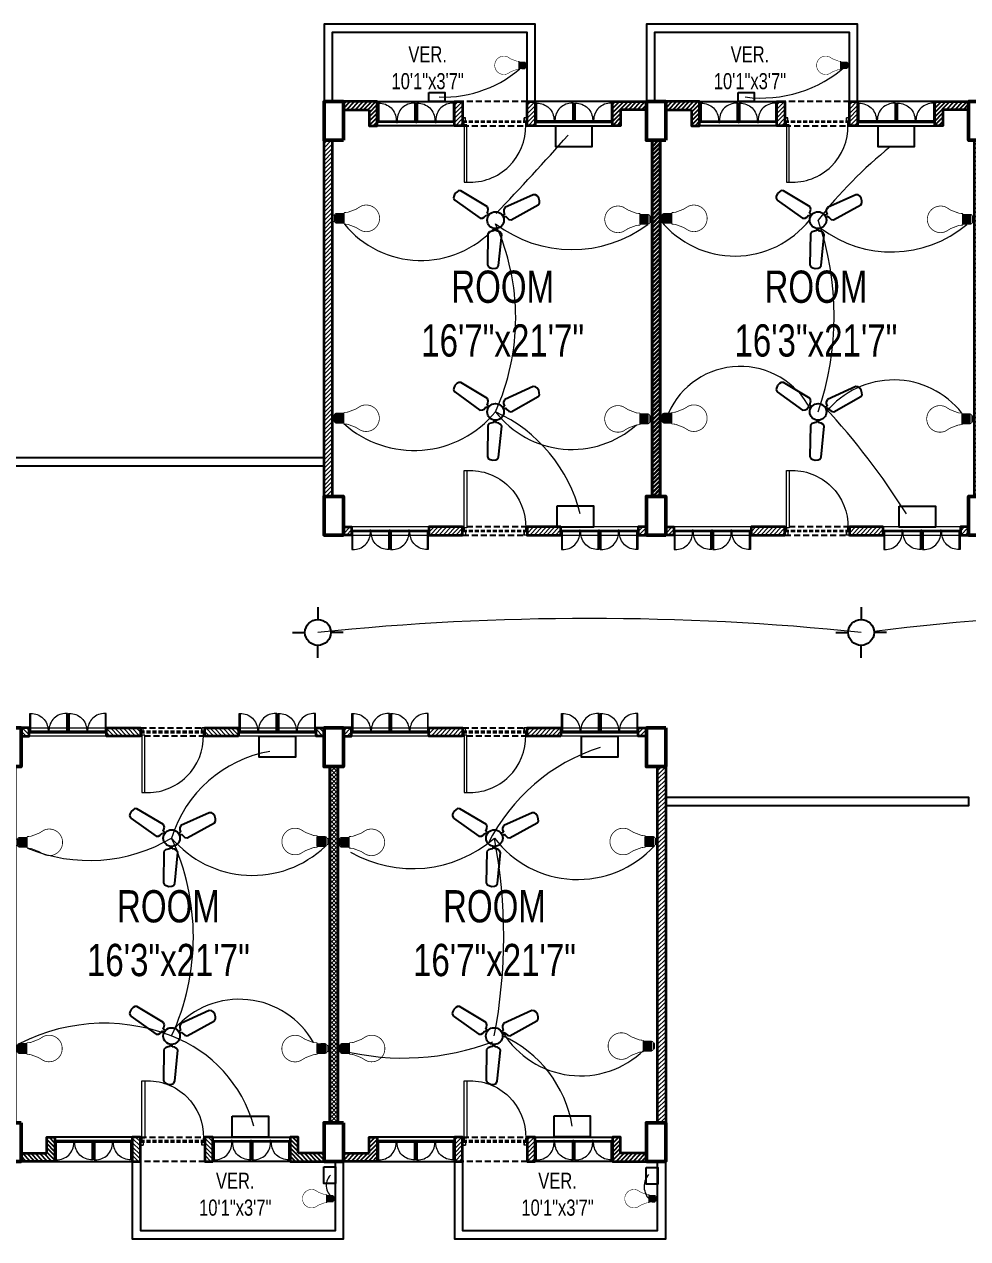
# Model space of a CAD drawing. Header units: inches. Extents: x -20263 to 10253, y -4567 to 3195.
# Drawn here: x -2038 to -1452, y -1565 to -811 of the extents above; entities that cross this region are included whole.
import ezdxf

# ---------------------------------------------------------------- set-up
doc = ezdxf.new("R2010")
doc.units = ezdxf.units.IN
doc.header["$MEASUREMENT"] = 0
doc.linetypes.add('DASHED2', pattern=[0.375, 0.25, -0.125])
for name, color, linetype, lineweight in [('A-TEXT', 7, 'Continuous', 5), ('ar-DOOR-WOOD', 44, 'Continuous', 0), ('e conduit 1', 90, 'Continuous', 5), ('e conduit 2', 210, 'Continuous', 5), ('Main Wall', 250, 'Continuous', 13)]:
    doc.layers.add(name, color=color, linetype=linetype, lineweight=lineweight)
doc.layers.add('hatch brick', color=32, linetype='Continuous', lineweight=0, transparency=0.4)
doc.styles.add('SIMPLE', font='romantic.ttf')
pattern_1 = [(45, (-57443.9361, -20206.5509), (-1.325825215, 1.325825215), [])]
pattern_2 = [(45, (-1500141.7975, -134092.8328), (-1.3258252147, 1.3258252147), [])]

# ---------------------------------------------------------------- blocks, each defined once
blk = doc.blocks.new('DOOR_45')
at = {"layer": 'ar-DOOR-WOOD'}
for p, q in [((-11008.75, 15426.44), (-11008.75, 15424.44)), ((-10968.75, 15426.44), (-11008.75, 15426.44)), ((-10968.75, 15427.44), (-10963.75, 15427.44)), ((-10968.75, 15427.44), (-10968.75, 15426.44)), ((-10968.75, 15424.44), (-10968.75, 15426.44)), ((-10968.75, 15426.44), (-10966.75, 15426.44)), ((-10966.75, 15426.44), (-10966.75, 15425.44)), ((-10966.75, 15425.44), (-10963.75, 15425.44)), ((-10963.75, 15427.44), (-10963.75, 15425.44)), ((-11008.75, 15424.44), (-10968.75, 15424.44)), ((-10968.75, 15382.44), (-10968.75, 15383.44)), ((-10968.75, 15383.44), (-10966.75, 15383.44)), ((-10968.75, 15382.44), (-10963.75, 15382.44)), ((-10966.75, 15384.44), (-10963.75, 15384.44)), ((-10966.75, 15383.44), (-10966.75, 15384.44)), ((-10963.75, 15382.44), (-10963.75, 15384.44))]:
    blk.add_line(p, q, dxfattribs=at)
for points in [[(-10968.75, 15426.44), (-11008.75, 15426.44), (-11008.75, 15424.44), (-10968.75, 15424.44)], [(-10963.75, 15427.44), (-10968.75, 15427.44), (-10968.75, 15426.44), (-10966.75, 15426.44), (-10966.75, 15425.44), (-10963.75, 15425.44)], [(-10968.75, 15383.44), (-10968.75, 15382.44), (-10963.75, 15382.44), (-10963.75, 15384.44), (-10966.75, 15384.44), (-10966.75, 15383.44)]]:
    blk.add_lwpolyline(points, close=True, dxfattribs=at)
blk.add_arc((-10969.89, 15422.35), 38.92, 176.90834, 271.67702, dxfattribs=at)
blk = doc.blocks.new('DOOR_40')
at = {"layer": 'ar-DOOR-WOOD'}
for p, q in [((-11029.1, 15421.4), (-11064.1, 15421.4)), ((-11064.1, 15421.4), (-11064.1, 15419.4)), ((-11064.1, 15419.4), (-11029.1, 15419.4)), ((-11029.1, 15422.4), (-11024.1, 15422.4)), ((-11029.1, 15422.4), (-11029.1, 15421.4)), ((-11029.1, 15419.4), (-11029.1, 15421.4)), ((-11029.1, 15421.4), (-11027.1, 15421.4)), ((-11027.1, 15421.4), (-11027.1, 15420.4)), ((-11027.1, 15420.4), (-11024.1, 15420.4)), ((-11024.1, 15422.4), (-11024.1, 15420.4)), ((-11029.1, 15383.4), (-11027.1, 15383.4)), ((-11029.1, 15382.4), (-11029.1, 15383.4)), ((-11029.1, 15382.4), (-11024.1, 15382.4)), ((-11027.1, 15383.4), (-11027.1, 15384.4)), ((-11027.1, 15384.4), (-11024.1, 15384.4)), ((-11024.1, 15382.4), (-11024.1, 15384.4))]:
    blk.add_line(p, q, dxfattribs=at)
blk.add_arc((-11029.4, 15418.2), 34.8, 178.03, 270.3561, dxfattribs=at)
blk = doc.blocks.new('room 1')
h = blk.add_hatch()
h.set_pattern_fill('ANSI31', color=256, scale=15)
h.paths.add_polyline_path([(1498318.01, 133229.01), (1498318.01, 133219.01), (1498323.01, 133219.01), (1498323.01, 133234.01), (1498302.01, 133234.01), (1498302.01, 133229.01), (1498302.01, 133229.01)])
h = blk.add_hatch()
h.set_pattern_fill('ANSI31', color=256, scale=15)
h.paths.add_polyline_path([(1498474.01, 133229.01), (1498474.01, 133219.01), (1498469.01, 133219.01), (1498469.01, 133234.01), (1498490.01, 133234.01), (1498490.01, 133229.01), (1498490.01, 133229.01)])
at = {"layer": 'hatch brick'}
h = blk.add_hatch(dxfattribs=at)
h.set_pattern_fill('ANSI31', color=256, scale=15)
h.set_pattern_definition([(45, (69, 2), (-1.3258252147, 1.3258252147), [])])
h.paths.add_polyline_path([(1498376.01, 133234.01), (1498376.01, 133219.01), (1498376.01, 133219.01), (1498371.01, 133219.01), (1498371.01, 133234.01)])
h = blk.add_hatch(dxfattribs=at)
h.set_pattern_fill('ANSI31', color=256, scale=15)
h.set_pattern_definition([(45, (114, 2), (-1.3258252147, 1.3258252147), [])])
h.paths.add_polyline_path([(1498421.01, 133234.01), (1498421.01, 133219.01), (1498421.01, 133219.01), (1498416.01, 133219.01), (1498416.01, 133234.01)])
h = blk.add_hatch(dxfattribs=at)
h.set_pattern_fill('ANSI31', color=256, scale=15)
h.paths.add_polyline_path([(1498298.51, 132989.01), (1498293.51, 132989.01), (1498293.51, 133210.01), (1498298.51, 133210.01)])
h = blk.add_hatch(dxfattribs=at)
h.set_pattern_fill('ANSI31', color=256, scale=15)
h.paths.add_polyline_path([(1498493.51, 132989.01), (1498498.51, 132989.01), (1498498.51, 133210.01), (1498493.51, 133210.01)])
h = blk.add_hatch(dxfattribs=at)
h.set_pattern_fill('ANSI31', color=256, scale=15)
h.set_pattern_definition([(45, (-14.5, 0), (-1.3258252147, 1.3258252147), [])])
h.paths.add_polyline_path([(1498302.01, 132970.01), (1498307.01, 132970.01), (1498307.01, 132965.01), (1498302.01, 132965.01)])
h = blk.add_hatch(dxfattribs=at)
h.set_pattern_fill('ANSI31', color=256, scale=15)
h.set_pattern_definition([(45, (-5, -252), (-1.3258252147, 1.3258252147), [])])
h.paths.add_polyline_path([(1498376.01, 132970.01), (1498355.01, 132970.01), (1498355.01, 132965.01), (1498376.01, 132965.01)])
h = blk.add_hatch(dxfattribs=at)
h.set_pattern_fill('ANSI31', color=256, scale=15)
h.set_pattern_definition([(45, (1.2113, 4e-09), (-1.3258252147, 1.3258252147), [])])
h.paths.add_polyline_path([(1498437.01, 132970.01), (1498416.01, 132970.01), (1498416.01, 132965.01), (1498437.01, 132965.01)])
h = blk.add_hatch(dxfattribs=at)
h.set_pattern_fill('ANSI31', color=256, scale=15)
h.paths.add_polyline_path([(1498490.01, 132970.01), (1498485.01, 132970.01), (1498485.01, 132965.01), (1498490.01, 132965.01)])
for points in [[(1498323.01, 133234.01), (1498371.01, 133234.01), (1498371.01, 133219.01), (1498323.01, 133219.01)], [(1498469.01, 133234.01), (1498421.01, 133234.01), (1498421.01, 133219.01), (1498469.01, 133219.01)]]:
    blk.add_lwpolyline(points, close=True)
at = {"linetype": 'DASHED2', "ltscale": 15}
for points in [[(1498376.01, 133219.01), (1498416.01, 133219.01), (1498416.01, 133234.01), (1498376.01, 133234.01)], [(1498376.01, 132965.01), (1498416.01, 132965.01), (1498416.01, 132970.01), (1498376.01, 132970.01)]]:
    blk.add_lwpolyline(points, close=True, dxfattribs=at)
at = {"layer": 'Main Wall', "color": 1, "lineweight": 50}
for points in [[(1498302.01, 133210.01), (1498290.01, 133210.01), (1498290.01, 133234.01), (1498302.01, 133234.01), (1498302.01, 133210.01)], [(1498502.01, 133210.01), (1498490.01, 133210.01), (1498490.01, 133234.01), (1498502.01, 133234.01), (1498502.01, 133210.01)], [(1498302.01, 132965.01), (1498290.01, 132965.01), (1498290.01, 132989.01), (1498302.01, 132989.01), (1498302.01, 132965.01)], [(1498502.01, 132965.01), (1498490.01, 132965.01), (1498490.01, 132989.01), (1498502.01, 132989.01), (1498502.01, 132965.01)]]:
    blk.add_lwpolyline(points, dxfattribs=at)
at = {"layer": 'Main Wall', "lineweight": 35}
for points in [[(1498318.01, 133229.01), (1498318.01, 133219.01), (1498323.01, 133219.01), (1498323.01, 133234.01), (1498302.01, 133234.01), (1498302.01, 133229.01), (1498302.01, 133229.01), (1498302.01, 133229.01), (1498318.01, 133229.01)], [(1498474.01, 133229.01), (1498474.01, 133219.01), (1498469.01, 133219.01), (1498469.01, 133234.01), (1498490.01, 133234.01), (1498490.01, 133229.01), (1498490.01, 133229.01), (1498490.01, 133229.01), (1498474.01, 133229.01)], [(1498376.01, 132970.01), (1498376.01, 132970.01), (1498355.01, 132970.01), (1498355.01, 132965.01), (1498376.01, 132965.01), (1498376.01, 132970.01)]]:
    blk.add_lwpolyline(points, dxfattribs=at)
for points in [[(1498376.01, 133234.01), (1498376.01, 133219.01), (1498376.01, 133219.01), (1498376.01, 133219.01), (1498371.01, 133219.01), (1498371.01, 133234.01)], [(1498421.01, 133234.01), (1498421.01, 133219.01), (1498421.01, 133219.01), (1498421.01, 133219.01), (1498416.01, 133219.01), (1498416.01, 133234.01)], [(1498298.51, 132989.01), (1498293.51, 132989.01), (1498293.51, 133210.01), (1498298.51, 133210.01)], [(1498493.51, 132989.01), (1498498.51, 132989.01), (1498498.51, 133210.01), (1498493.51, 133210.01)], [(1498302.01, 132970.01), (1498307.01, 132970.01), (1498307.01, 132965.01), (1498302.01, 132965.01)], [(1498437.01, 132970.01), (1498416.01, 132970.01), (1498416.01, 132965.01), (1498437.01, 132965.01)], [(1498490.01, 132970.01), (1498485.01, 132970.01), (1498485.01, 132965.01), (1498490.01, 132965.01)]]:
    blk.add_lwpolyline(points, close=True, dxfattribs=at)
at = {"layer": 'Main Wall', "color": 150}
for points in [[(1498371.01, 133221.01), (1498323.61, 133221.01), (1498323.61, 133222.01), (1498371.01, 133222.01)], [(1498371.01, 133221.01), (1498323.61, 133221.01), (1498323.61, 133221.51), (1498371.01, 133221.51)], [(1498421.01, 133221.01), (1498468.41, 133221.01), (1498468.41, 133222.01), (1498421.01, 133222.01)], [(1498421.01, 133221.01), (1498468.41, 133221.01), (1498468.41, 133221.51), (1498421.01, 133221.51)], [(1498307.01, 132968.01), (1498354.41, 132968.01), (1498354.41, 132967.01), (1498307.01, 132967.01)], [(1498307.01, 132968.01), (1498354.41, 132968.01), (1498354.41, 132967.51), (1498307.01, 132967.51)], [(1498437.61, 132968.01), (1498484.41, 132968.01), (1498484.41, 132967.01), (1498437.61, 132967.01)], [(1498437.61, 132968.01), (1498484.41, 132968.01), (1498484.41, 132967.51), (1498437.61, 132967.51)]]:
    blk.add_lwpolyline(points, close=True, dxfattribs=at)
at = {"layer": 'Main Wall', "color": 150, "linetype": 'DASHED2', "ltscale": 10}
for points in [[(1498376.01, 133222.01), (1498416.01, 133222.01), (1498416.01, 133221.01), (1498376.01, 133221.01)], [(1498376.01, 133222.01), (1498416.01, 133222.01), (1498416.01, 133221.51), (1498376.01, 133221.51)], [(1498376.01, 132968.01), (1498416.01, 132968.01), (1498416.01, 132967.01), (1498376.01, 132967.01)], [(1498376.01, 132968.01), (1498416.01, 132968.01), (1498416.01, 132967.51), (1498376.01, 132967.51)]]:
    blk.add_lwpolyline(points, close=True, dxfattribs=at)
at = {"layer": 'Main Wall'}
for points in [[(1498307.01, 132965.01), (1498355.01, 132965.01), (1498355.01, 132970.01), (1498307.01, 132970.01)], [(1498437.01, 132965.01), (1498485.01, 132965.01), (1498485.01, 132970.01), (1498437.01, 132970.01)]]:
    blk.add_lwpolyline(points, close=True, dxfattribs=at)
at = {"layer": 'Main Wall', "extrusion": (0, 0, -1)}
for name, p, xscale, yscale, zscale, rotation in [('DOOR_40', (-1502949.75, 129913.77), 0.2999999999999545, 0.2999999999999545, -0.2999999999999545, 270), ('DOOR_40', (-1502973.75, 129913.77), 0.2999999999999545, 0.2999999999999545, -0.2999999999999545, 270), ('DOOR_40', (-1493818.28, 129913.77), -0.2999999999999545, 0.2999999999999545, -0.2999999999999545, 90), ('DOOR_40', (-1493842.28, 129913.77), -0.2999999999999545, 0.2999999999999545, -0.2999999999999545, 90), ('DOOR_45', (-1512089.3, 142969.57), -0.8888888888889142, 0.8888888888889142, -0.8888888888889142, 270), ('DOOR_45', (-1512089.3, 123219.46), 0.8888888888889142, 0.8888888888889142, -0.8888888888889142, 270), ('DOOR_40', (-1493704.28, 136275.25), 0.2999999999999545, 0.2999999999999545, -0.2999999999999545, 90), ('DOOR_40', (-1493728.28, 136275.25), 0.2999999999999545, 0.2999999999999545, -0.2999999999999545, 90), ('DOOR_40', (-1493834.28, 136275.25), 0.2999999999999545, 0.2999999999999545, -0.2999999999999545, 90), ('DOOR_40', (-1493858.28, 136275.25), 0.2999999999999545, 0.2999999999999545, -0.2999999999999545, 90)]:
    blk.add_blockref(name, p, dxfattribs=dict(at, xscale=xscale, yscale=yscale, zscale=zscale, rotation=rotation))
at = {"layer": 'Main Wall'}
for p, xscale, yscale, zscale, rotation in [((1493720.28, 129913.77), 0.2999999999999545, 0.2999999999999545, 0.2999999999999545, 270), ((1493744.28, 129913.77), 0.2999999999999545, 0.2999999999999545, 0.2999999999999545, 270), ((1503047.75, 129913.77), -0.2999999999999545, 0.2999999999999545, 0.2999999999999546, 90), ((1503071.75, 129913.77), -0.2999999999999545, 0.2999999999999545, 0.2999999999999546, 90), ((1502933.75, 136275.25), 0.2999999999999546, 0.2999999999999546, 0.2999999999999546, 90), ((1502957.75, 136275.25), 0.2999999999999546, 0.2999999999999546, 0.2999999999999546, 90), ((1503063.75, 136275.25), 0.2999999999999546, 0.2999999999999546, 0.2999999999999546, 90), ((1503087.75, 136275.25), 0.2999999999999546, 0.2999999999999546, 0.2999999999999546, 90)]:
    blk.add_blockref('DOOR_40', p, dxfattribs=dict(at, xscale=xscale, yscale=yscale, zscale=zscale, rotation=rotation))
blk = doc.blocks.new('LED')
for p, q in [((-12.1, -25.6), (11.9, -25.6)), ((-11.6, -7.7), (11.7, -7.7)), ((-11.6, -11), (11.7, -9.6)), ((-11.6, -13.3), (11.7, -11.8)), ((-11.5, -15.5), (11.8, -14.1)), ((-11.3, -17.8), (11.9, -16.3)), ((-11.2, -20), (12.1, -18.6)), ((-11.2, -22.2), (12.1, -20.8)), ((-11.2, -24.5), (12.1, -23.1))]:
    blk.add_line(p, q)
at = {"lineweight": 9}
blk.add_line((7.8, -3.1), (-7.8, -3.1), dxfattribs=at)
for points, const_width in [([(5.3, 0), (5.4, 0), (5.7, 0), (6.1, -0.1), (6.6, -0.3), (7, -0.6), (7.2, -0.9), (7.4, -1.2), (7.5, -1.5), (7.7, -2), (7.7, -2.5), (7.8, -3.1), (7.7, -2.5), (7.7, -2), (7.5, -1.5), (7.4, -1.2), (7.2, -0.9), (7, -0.6), (6.6, -0.3), (6.1, -0.1), (5.7, 0), (5.4, 0), (5.3, 0), (-5.3, 0), (-5.4, 0), (-5.5, 0), (-5.8, 0), (-6.1, -0.1), (-6.4, -0.2), (-6.7, -0.5), (-7, -0.7), (-7.3, -1.1), (-7.6, -1.7), (-7.7, -2.3), (-7.8, -3.1), (-7.8, -3.1), (-7.9, -3.2), (-8.1, -3.2), (-8.3, -3.3), (-8.9, -3.6), (-9.6, -4.1), (-10.3, -4.7), (-11, -5.4), (-11.2, -5.9), (-11.4, -6.4), (-11.6, -7), (-11.6, -7.7), (-12.2, -7.7), (-12.1, -26)], 2), ([(-5.3, 0), (-5.4, 0), (-5.5, 0), (-5.8, 0), (-6.1, -0.1), (-6.4, -0.2), (-6.7, -0.5), (-7, -0.7), (-7.3, -1.1), (-7.6, -1.7), (-7.7, -2.3), (-7.8, -3.1)], 1), ([(-0.1, -111.1), (-0.2, -111.1), (-1, -111.1), (-1.8, -111.1), (-2.6, -111.1), (-3.4, -111), (-4.2, -110.9), (-5, -110.8), (-5.8, -110.6), (-6.6, -110.5), (-7.4, -110.3), (-8.1, -110.1), (-8.9, -109.9), (-9.6, -109.7), (-10.4, -109.5), (-11.1, -109.2), (-11.8, -108.9), (-12.5, -108.7), (-13.2, -108.3), (-13.9, -108), (-14.6, -107.7), (-15.3, -107.3), (-16, -106.9), (-16.6, -106.6), (-17.3, -106.2), (-17.9, -105.7), (-18.5, -105.3), (-19.2, -104.8), (-19.8, -104.4), (-20.4, -103.9), (-20.9, -103.4), (-21.5, -102.9), (-22.1, -102.4), (-22.6, -101.9), (-23.1, -101.3), (-23.7, -100.8), (-24.2, -100.2), (-24.6, -99.6), (-25.1, -99), (-25.6, -98.4), (-26, -97.8), (-26.5, -97.2), (-26.9, -96.5), (-27.3, -95.9), (-27.7, -95.2), (-28.1, -94.6), (-28.4, -93.9), (-28.8, -93.2), (-29.1, -92.5), (-29.4, -91.8), (-29.7, -91.1), (-30, -90.4), (-30.2, -89.6), (-30.5, -88.9), (-30.7, -88.1), (-30.9, -87.4), (-31.1, -86.6), (-31.2, -85.9), (-31.4, -85.1), (-31.5, -84.3), (-31.6, -83.5), (-31.7, -82.7), (-31.8, -81.9), (-31.8, -81.1), (-31.9, -80.3), (-31.9, -79.5), (-31.9, -78.2), (-31.8, -77), (-31.7, -75.8), (-31.5, -74.6), (-31.3, -73.4), (-31.1, -72.2), (-30.8, -71.1), (-30.4, -69.9), (-30, -68.8), (-29.6, -67.7), (-29.2, -66.6), (-22.1, -55), (-14.6, -35.3), (-14.1, -29.7), (-14.1, -27.1), (-12.1, -25.6)], 1.8), ([(-0.1, -111.1), (0, -111.1), (0.8, -111.1), (1.6, -111.1), (2.5, -111.1), (3.3, -111), (4, -110.9), (4.8, -110.8), (5.6, -110.6), (6.4, -110.5), (7.2, -110.3), (7.9, -110.1), (8.7, -109.9), (9.4, -109.7), (10.2, -109.5), (10.9, -109.2), (11.6, -108.9), (12.3, -108.7), (13, -108.3), (13.7, -108), (14.4, -107.7), (15.1, -107.3), (15.8, -106.9), (16.4, -106.6), (17.1, -106.2), (17.7, -105.7), (18.3, -105.3), (19, -104.8), (19.6, -104.4), (20.2, -103.9), (20.7, -103.4), (21.3, -102.9), (21.9, -102.4), (22.4, -101.9), (22.9, -101.3), (23.5, -100.8), (24, -100.2), (24.5, -99.6), (24.9, -99), (25.4, -98.4), (25.8, -97.8), (26.3, -97.2), (26.7, -96.5), (27.1, -95.9), (27.5, -95.2), (27.9, -94.6), (28.2, -93.9), (28.6, -93.2), (28.9, -92.5), (29.2, -91.8), (29.5, -91.1), (29.8, -90.4), (30, -89.6), (30.3, -88.9), (30.5, -88.1), (30.7, -87.4), (30.9, -86.6), (31, -85.9), (31.2, -85.1), (31.3, -84.3), (31.4, -83.5), (31.5, -82.7), (31.6, -81.9), (31.6, -81.1), (31.7, -80.3), (31.7, -79.5), (31.7, -78.2), (31.6, -77), (31.5, -75.8), (31.3, -74.6), (31.1, -73.4), (30.9, -72.2), (30.6, -71.1), (30.2, -69.9), (29.9, -68.8), (29.4, -67.7), (29, -66.6), (21.9, -55), (14.4, -35.3), (13.9, -29.7), (13.9, -27.1), (11.9, -25.6)], 1.8), ([(11.9, -26.1), (11.9, -7.7), (11.7, -7.7), (11.6, -7), (11.4, -6.4), (11.2, -5.9), (11, -5.4), (10.3, -4.7), (9.6, -4.1), (8.9, -3.6), (8.3, -3.3), (7.9, -3.2), (7.8, -3.1), (7.8, -3.1)], 2)]:
    blk.add_lwpolyline(points, dxfattribs=dict(const_width=const_width))
at = {"color": 7, "lineweight": 20}
blk.add_open_spline([(-9.8, -25.6), (-9.8, -25.6), (9.4, -25.6), (9.4, -25.6)], degree=3, dxfattribs=at)
blk = doc.blocks.new('6')
at = {"color": 7}
for p, q in [((3268, -2243), (3260, -2275)), ((3260, -2275), (3351, -2687)), ((3285, -2228), (3268, -2243)), ((3322, -2211), (3285, -2228)), ((3359, -2211), (3322, -2211)), ((3387, -2215), (3359, -2211)), ((3407, -2236), (3387, -2215)), ((3533, -2638), (3407, -2236)), ((3351, -2687), (3378, -2709)), ((3378, -2709), (3403, -2714)), ((3403, -2714), (3440, -2709)), ((3440, -2709), (3450, -2742)), ((3468, -2701), (3489, -2690)), ((3477, -2735), (3468, -2701)), ((3489, -2690), (3518, -2669)), ((3518, -2669), (3533, -2638)), ((3291, -2913), (3005, -3223)), ((3325, -2910), (3291, -2913)), ((3357, -2925), (3325, -2910)), ((3378, -2938), (3357, -2925)), ((3403, -2913), (3378, -2938)), ((3399, -2958), (3423, -2933)), ((3422, -2988), (3399, -2958)), ((3594, -2888), (3628, -2897)), ((3635, -2869), (3601, -2861)), ((3628, -2897), (3627, -2922)), ((3627, -2922), (3631, -2958)), ((3631, -2958), (3650, -2985)), ((3649, -2835), (3635, -2869)), ((3666, -2816), (3649, -2835)), ((3699, -2804), (3666, -2816)), ((4101, -2931), (3699, -2804)), ((4124, -2954), (4101, -2931)), ((4129, -2976), (4124, -2954)), ((3113, -3331), (3424, -3046)), ((3429, -3011), (3422, -2988)), ((3424, -3046), (3429, -3011)), ((3650, -2985), (4061, -3078)), ((4061, -3078), (4089, -3071)), ((4089, -3071), (4107, -3048)), ((4107, -3048), (4125, -3016)), ((4125, -3016), (4129, -2976)), ((3005, -3223), (2997, -3251)), ((2997, -3251), (3008, -3278)), ((3008, -3278), (3026, -3309)), ((3026, -3309), (3059, -3333)), ((3059, -3333), (3081, -3340)), ((3081, -3340), (3113, -3331))]:
    blk.add_line(p, q, dxfattribs=at)
blk.add_circle((3491, -2846), 113, dxfattribs=at)

msp = doc.modelspace()

# ---------------------------------------------------------------- hatches: boundary and pattern name
h = msp.add_hatch()
h.set_pattern_fill('ANSI31', color=256, scale=15)
h.set_pattern_definition(pattern_2)
h.paths.add_polyline_path([(-1823.784, -863.82), (-1823.784, -873.82), (-1818.784, -873.82), (-1818.784, -858.82), (-1839.784, -858.82), (-1839.784, -863.82), (-1839.784, -863.82)])
h = msp.add_hatch()
h.set_pattern_fill('ANSI31', color=256, scale=15)
h.set_pattern_definition(pattern_2)
h.paths.add_polyline_path([(-1667.784, -863.82), (-1667.784, -873.82), (-1672.784, -873.82), (-1672.784, -858.82), (-1651.784, -858.82), (-1651.784, -863.82), (-1651.784, -863.82)])
h = msp.add_hatch()
h.set_pattern_fill('ANSI31', color=256, scale=15)
h.set_pattern_definition(pattern_1)
h.paths.add_polyline_path([(-1823.784, -1511.57), (-1823.784, -1501.57), (-1818.784, -1501.57), (-1818.784, -1516.57), (-1839.784, -1516.57), (-1839.784, -1511.57), (-1839.784, -1511.57)])
h = msp.add_hatch()
h.set_pattern_fill('ANSI31', color=256, scale=15)
h.set_pattern_definition(pattern_1)
h.paths.add_polyline_path([(-1667.784, -1511.57), (-1667.784, -1501.57), (-1672.784, -1501.57), (-1672.784, -1516.57), (-1651.784, -1516.57), (-1651.784, -1511.57), (-1651.784, -1511.57)])
at = {"layer": 'hatch brick'}
h = msp.add_hatch(dxfattribs=at)
h.set_pattern_fill('ANSI31', color=256, scale=15)
h.set_pattern_definition([(45, (-1500072.7975, -134090.8328), (-1.3258252147, 1.3258252147), [])])
h.paths.add_polyline_path([(-1765.784, -858.82), (-1765.784, -873.82), (-1765.784, -873.82), (-1770.784, -873.82), (-1770.784, -858.82)])
h = msp.add_hatch(dxfattribs=at)
h.set_pattern_fill('ANSI31', color=256, scale=15)
h.set_pattern_definition([(45, (-1500027.7975, -134090.8328), (-1.3258252147, 1.3258252147), [])])
h.paths.add_polyline_path([(-1720.784, -858.82), (-1720.784, -873.82), (-1720.784, -873.82), (-1725.784, -873.82), (-1725.784, -858.82)])
h = msp.add_hatch(dxfattribs=at)
h.set_pattern_fill('ANSI31', color=256, scale=15)
h.set_pattern_definition([(45, (-1500145.2975, -134092.8328), (-1.3258252147, 1.3258252147), [])])
h.paths.add_polyline_path([(-1846.784, -1103.82), (-1851.784, -1103.82), (-1851.784, -882.82), (-1846.784, -882.82)])
h = msp.add_hatch(dxfattribs=at)
h.set_pattern_fill('ANSI31', color=256, scale=15)
h.set_pattern_definition(pattern_2)
h.paths.add_polyline_path([(-1648.284, -1103.82), (-1643.284, -1103.82), (-1643.284, -882.82), (-1648.284, -882.82)])
h = msp.add_hatch(dxfattribs=at)
h.set_pattern_fill('ANSI31', color=256, scale=15)
h.set_pattern_definition([(45, (-1500156.2975, -134092.8328), (-1.3258252147, 1.3258252147), [])])
h.paths.add_polyline_path([(-1839.784, -1122.82), (-1834.784, -1122.82), (-1834.784, -1127.82), (-1839.784, -1127.82)])
h = msp.add_hatch(dxfattribs=at)
h.set_pattern_fill('ANSI31', color=256, scale=15)
h.set_pattern_definition([(45, (-1500146.7975, -134344.8328), (-1.3258252147, 1.3258252147), [])])
h.paths.add_polyline_path([(-1765.784, -1122.82), (-1786.784, -1122.82), (-1786.784, -1127.82), (-1765.784, -1127.82)])
h = msp.add_hatch(dxfattribs=at)
h.set_pattern_fill('ANSI31', color=256, scale=15)
h.set_pattern_definition([(45, (-1500140.5862, -134092.8328), (-1.3258252147, 1.3258252147), [])])
h.paths.add_polyline_path([(-1704.784, -1122.82), (-1725.784, -1122.82), (-1725.784, -1127.82), (-1704.784, -1127.82)])
h = msp.add_hatch(dxfattribs=at)
h.set_pattern_fill('ANSI31', color=256, scale=15)
h.set_pattern_definition(pattern_2)
h.paths.add_polyline_path([(-1651.784, -1122.82), (-1656.784, -1122.82), (-1656.784, -1127.82), (-1651.784, -1127.82)])
h = msp.add_hatch(dxfattribs=at)
h.set_pattern_fill('ANSI31', color=256, scale=15)
h.set_pattern_definition([(45, (-57458.4361, -20206.5509), (-1.325825215, 1.325825215), [])])
h.paths.add_polyline_path([(-1839.784, -1252.57), (-1834.784, -1252.57), (-1834.784, -1247.57), (-1839.784, -1247.57)])
h = msp.add_hatch(dxfattribs=at)
h.set_pattern_fill('ANSI31', color=256, scale=15)
h.set_pattern_definition([(45, (-57448.9361, -20458.5509), (-1.325825215, 1.325825215), [])])
h.paths.add_polyline_path([(-1765.784, -1252.57), (-1786.784, -1252.57), (-1786.784, -1247.57), (-1765.784, -1247.57)])
h = msp.add_hatch(dxfattribs=at)
h.set_pattern_fill('ANSI31', color=256, scale=15)
h.set_pattern_definition([(45, (-57442.7249, -20206.5509), (-1.325825215, 1.325825215), [])])
h.paths.add_polyline_path([(-1704.784, -1252.57), (-1725.784, -1252.57), (-1725.784, -1247.57), (-1704.784, -1247.57)])
h = msp.add_hatch(dxfattribs=at)
h.set_pattern_fill('ANSI31', color=256, scale=15)
h.set_pattern_definition(pattern_1)
h.paths.add_polyline_path([(-1651.784, -1252.57), (-1656.784, -1252.57), (-1656.784, -1247.57), (-1651.784, -1247.57)])
h = msp.add_hatch(dxfattribs=at)
h.set_pattern_fill('ANSI31', color=256, scale=15)
h.set_pattern_definition(pattern_1)
h.paths.add_polyline_path([(-1843.284, -1271.57), (-1848.284, -1271.57), (-1848.284, -1492.57), (-1843.284, -1492.57)])
h = msp.add_hatch(dxfattribs=at)
h.set_pattern_fill('ANSI31', color=256, scale=15)
h.set_pattern_definition([(45, (-57440.4361, -20206.5509), (-1.325825215, 1.325825215), [])])
h.paths.add_polyline_path([(-1644.784, -1271.57), (-1639.784, -1271.57), (-1639.784, -1492.57), (-1644.784, -1492.57)])
h = msp.add_hatch(dxfattribs=at)
h.set_pattern_fill('ANSI31', color=256, scale=15)
h.set_pattern_definition([(45, (-57374.9361, -20204.5509), (-1.325825215, 1.325825215), [])])
h.paths.add_polyline_path([(-1765.784, -1516.57), (-1765.784, -1501.57), (-1765.784, -1501.57), (-1770.784, -1501.57), (-1770.784, -1516.57)])
h = msp.add_hatch(dxfattribs=at)
h.set_pattern_fill('ANSI31', color=256, scale=15)
h.set_pattern_definition([(45, (-57329.9361, -20204.5509), (-1.325825215, 1.325825215), [])])
h.paths.add_polyline_path([(-1720.784, -1516.57), (-1720.784, -1501.57), (-1720.784, -1501.57), (-1725.784, -1501.57), (-1725.784, -1516.57)])

# ---------------------------------------------------------------- linework, layer by layer
at = {"color": 30, "true_color": 0xf8991e}
for p, q in [((-1855.598, -1172.532), (-1855.598, -1180.22)), ((-1518.511, -1172.532), (-1518.511, -1180.22)), ((-1871.319, -1188.254), (-1863.632, -1188.254)), ((-1839.876, -1188.254), (-1847.564, -1188.254)), ((-1534.232, -1188.254), (-1526.545, -1188.254)), ((-1502.79, -1188.254), (-1510.477, -1188.254)), ((-1855.598, -1203.975), (-1855.598, -1196.288)), ((-1518.511, -1203.975), (-1518.511, -1196.288))]:
    msp.add_line(p, q, dxfattribs=at)
for points in [[(-1720.784, -858.82), (-1720.784, -810.82), (-1851.784, -810.82), (-1851.784, -858.82)], [(-1520.784, -858.82), (-1520.784, -810.82), (-1651.784, -810.82), (-1651.784, -858.82)], [(-1725.784, -858.82), (-1725.784, -815.82), (-1846.784, -815.82), (-1846.784, -858.82)], [(-1525.784, -858.82), (-1525.784, -815.82), (-1646.784, -815.82), (-1646.784, -858.82)], [(-1970.784, -1516.57), (-1970.784, -1564.57), (-1839.784, -1564.57), (-1839.784, -1516.57)], [(-1965.784, -1516.57), (-1965.784, -1559.57), (-1844.784, -1559.57), (-1844.784, -1516.57)], [(-1770.784, -1516.57), (-1770.784, -1564.57), (-1639.784, -1564.57), (-1639.784, -1516.57)], [(-1765.784, -1516.57), (-1765.784, -1559.57), (-1644.784, -1559.57), (-1644.784, -1516.57)]]:
    msp.add_lwpolyline(points)
for points in [[(-1818.784, -858.82), (-1770.784, -858.82), (-1770.784, -873.82), (-1818.784, -873.82)], [(-1672.784, -858.82), (-1720.784, -858.82), (-1720.784, -873.82), (-1672.784, -873.82)], [(-2239.784, -1084.82), (-1851.784, -1084.82), (-1851.784, -1079.82), (-2239.784, -1079.82)], [(-1639.784, -1295.632), (-1451.784, -1295.632), (-1451.784, -1290.632), (-1639.784, -1290.632)], [(-1818.784, -1516.57), (-1770.784, -1516.57), (-1770.784, -1501.57), (-1818.784, -1501.57)], [(-1672.784, -1516.57), (-1720.784, -1516.57), (-1720.784, -1501.57), (-1672.784, -1501.57)]]:
    msp.add_lwpolyline(points, close=True)
at = {"color": 116, "true_color": 0x136734}
for points in [[(-1786.808, -853.074), (-1776.85, -853.074), (-1776.85, -858.82), (-1786.808, -858.82)], [(-1594.784, -853.074), (-1584.826, -853.074), (-1584.826, -858.82), (-1594.784, -858.82)], [(-1708.038, -873.82), (-1685.531, -873.82), (-1685.531, -886.903), (-1708.038, -886.903)], [(-1508.038, -873.82), (-1485.531, -873.82), (-1485.531, -886.903), (-1508.038, -886.903)], [(-1707.138, -1109.775), (-1684.631, -1109.775), (-1684.631, -1122.859), (-1707.138, -1122.859)], [(-1494.912, -1109.863), (-1472.404, -1109.863), (-1472.404, -1122.947), (-1494.912, -1122.947)], [(-1892.038, -1252.57), (-1869.531, -1252.57), (-1869.531, -1265.653), (-1892.038, -1265.653)], [(-1692.038, -1252.57), (-1669.531, -1252.57), (-1669.531, -1265.653), (-1692.038, -1265.653)], [(-1908.861, -1488.562), (-1886.354, -1488.562), (-1886.354, -1501.646), (-1908.861, -1501.646)], [(-1709.076, -1488.338), (-1686.569, -1488.338), (-1686.569, -1501.422), (-1709.076, -1501.422)], [(-1852.023, -1520.059), (-1844.791, -1520.059), (-1844.791, -1530.26), (-1852.023, -1530.26)], [(-1651.994, -1520.442), (-1644.762, -1520.442), (-1644.762, -1530.642), (-1651.994, -1530.642)]]:
    msp.add_lwpolyline(points, close=True, dxfattribs=at)
at = {"linetype": 'DASHED2', "ltscale": 15}
for points in [[(-1765.784, -873.82), (-1725.784, -873.82), (-1725.784, -858.82), (-1765.784, -858.82)], [(-1765.784, -1127.82), (-1725.784, -1127.82), (-1725.784, -1122.82), (-1765.784, -1122.82)], [(-1765.784, -1247.57), (-1725.784, -1247.57), (-1725.784, -1252.57), (-1765.784, -1252.57)], [(-1765.784, -1501.57), (-1725.784, -1501.57), (-1725.784, -1516.57), (-1765.784, -1516.57)]]:
    msp.add_lwpolyline(points, close=True, dxfattribs=at)
at = {"color": 30, "true_color": 0xf8991e}
for centre in [(-1855.598, -1188.254), (-1518.511, -1188.254)]:
    msp.add_circle(centre, 8.034, dxfattribs=at)
at = {"layer": 'A-TEXT', "color": 18, "true_color": 0x000000}
for centre, radius, start, end in [((-2867.817, 148.416), 1555.551, 316.199186, 318.632223), ((-1326.079, -1103.702), 278.191, 128.802052, 141.986017), ((-1875.354, -993.008), 142.46, 335.802088, 24.190096), ((-1717.242, -991.921), 182.003, 340.925123, 19.096549), ((-1784.28, -1137.095), 94.098, 13.810785, 65.601807), ((-1876.116, -1357.626), 455.874, 32.210337, 42.683441), ((-1872.122, -1338.694), 77.704, 99.840807, 162.948424), ((-1644.904, -1371.35), 117.222, 107.62817, 153.671284), ((-2079.271, -1377.324), 146.368, 335.190169, 24.809126), ((-2066.333, -1377.035), 326.019, 349.089771, 10.806614), ((-1976.275, -1517.218), 83.967, 15.60342, 69.166089), ((-1771.477, -1506.921), 74.673, 9.471958, 65.930418)]:
    msp.add_arc(centre, radius, start, end, dxfattribs=at)
at = {"layer": 'e conduit 1', "color": 18, "true_color": 0x000000}
for centre, radius, start, end in [((-1687.054, -2830.757), 1651.128, 84.141177, 95.858823), ((-1348.741, -2417.514), 1240.382, 82.321331, 97.493105)]:
    msp.add_arc(centre, radius, start, end, dxfattribs=at)
at = {"layer": 'e conduit 2', "color": 18, "true_color": 0x000000}
for centre, radius, start, end in [((-1777.71, -783.017), 72.98, 267.885199, 313.145421), ((-1580.235, -778.205), 78.404, 262.54846, 312.178167), ((-1697.858, -871.952), 78.672, 232.818403, 306.736599), ((-1596.869, -895.363), 59.287, 219.164368, 321.550126), ((-1791.641, -896.252), 61.202, 219.129469, 317.76471), ((-1499.735, -879.881), 72.275, 232.604546, 310.308387), ((-1593.467, -1071.949), 48.799, 27.269544, 156.060804), ((-1498.345, -1085.362), 53.809, 38.138516, 140.807637), ((-1795.913, -1010.062), 65.264, 228.141235, 320.698506), ((-1697.906, -1014.581), 60.103, 217.777473, 311.63186), ((-1997.426, -1229.048), 100.733, 247.579281, 300.426886), ((-1896.282, -1273.261), 65.815, 220.389092, 313.284628), ((-1796.846, -1257.474), 77.396, 240.195585, 310.974322), ((-1694.454, -1276.925), 64.704, 217.048008, 317.430573), ((-1904.467, -1469.012), 53.05, 29.584918, 138.696007), ((-1988.237, -1545.606), 114.765, 66.036461, 117.142649), ((-1692.684, -1407.107), 56.379, 211.649154, 314.215613), ((-1802.634, -1294.492), 157.94, 256.280322, 290.596306), ((-1841.264, -1531.474), 9.162, 136.432054, 244.037946), ((-1641.585, -1532.149), 11.587, 139.553645, 236.139899)]:
    msp.add_arc(centre, radius, start, end, dxfattribs=at)
at = {"layer": 'Main Wall', "color": 1, "lineweight": 50}
for points in [[(-1839.784, -882.82), (-1851.784, -882.82), (-1851.784, -858.82), (-1839.784, -858.82), (-1839.784, -882.82)], [(-1639.784, -882.82), (-1651.784, -882.82), (-1651.784, -858.82), (-1639.784, -858.82), (-1639.784, -882.82)], [(-1839.784, -1127.82), (-1851.784, -1127.82), (-1851.784, -1103.82), (-1839.784, -1103.82), (-1839.784, -1127.82)], [(-1639.784, -1127.82), (-1651.784, -1127.82), (-1651.784, -1103.82), (-1639.784, -1103.82), (-1639.784, -1127.82)], [(-1839.784, -1247.57), (-1851.784, -1247.57), (-1851.784, -1271.57), (-1839.784, -1271.57), (-1839.784, -1247.57)], [(-1639.784, -1247.57), (-1651.784, -1247.57), (-1651.784, -1271.57), (-1639.784, -1271.57), (-1639.784, -1247.57)], [(-1839.784, -1492.57), (-1851.784, -1492.57), (-1851.784, -1516.57), (-1839.784, -1516.57), (-1839.784, -1492.57)], [(-1639.784, -1492.57), (-1651.784, -1492.57), (-1651.784, -1516.57), (-1639.784, -1516.57), (-1639.784, -1492.57)]]:
    msp.add_lwpolyline(points, dxfattribs=at)
at = {"layer": 'Main Wall', "lineweight": 35}
for points in [[(-1823.784, -863.82), (-1823.784, -873.82), (-1818.784, -873.82), (-1818.784, -858.82), (-1839.784, -858.82), (-1839.784, -863.82), (-1839.784, -863.82), (-1839.784, -863.82), (-1823.784, -863.82)], [(-1667.784, -863.82), (-1667.784, -873.82), (-1672.784, -873.82), (-1672.784, -858.82), (-1651.784, -858.82), (-1651.784, -863.82), (-1651.784, -863.82), (-1651.784, -863.82), (-1667.784, -863.82)], [(-1765.784, -1122.82), (-1765.784, -1122.82), (-1786.784, -1122.82), (-1786.784, -1127.82), (-1765.784, -1127.82), (-1765.784, -1122.82)], [(-1765.784, -1252.57), (-1765.784, -1252.57), (-1786.784, -1252.57), (-1786.784, -1247.57), (-1765.784, -1247.57), (-1765.784, -1252.57)], [(-1823.784, -1511.57), (-1823.784, -1501.57), (-1818.784, -1501.57), (-1818.784, -1516.57), (-1839.784, -1516.57), (-1839.784, -1511.57), (-1839.784, -1511.57), (-1839.784, -1511.57), (-1823.784, -1511.57)], [(-1667.784, -1511.57), (-1667.784, -1501.57), (-1672.784, -1501.57), (-1672.784, -1516.57), (-1651.784, -1516.57), (-1651.784, -1511.57), (-1651.784, -1511.57), (-1651.784, -1511.57), (-1667.784, -1511.57)]]:
    msp.add_lwpolyline(points, dxfattribs=at)
for points in [[(-1765.784, -858.82), (-1765.784, -873.82), (-1765.784, -873.82), (-1765.784, -873.82), (-1770.784, -873.82), (-1770.784, -858.82)], [(-1720.784, -858.82), (-1720.784, -873.82), (-1720.784, -873.82), (-1720.784, -873.82), (-1725.784, -873.82), (-1725.784, -858.82)], [(-1846.784, -1103.82), (-1851.784, -1103.82), (-1851.784, -882.82), (-1846.784, -882.82)], [(-1648.284, -1103.82), (-1643.284, -1103.82), (-1643.284, -882.82), (-1648.284, -882.82)], [(-1839.784, -1122.82), (-1834.784, -1122.82), (-1834.784, -1127.82), (-1839.784, -1127.82)], [(-1704.784, -1122.82), (-1725.784, -1122.82), (-1725.784, -1127.82), (-1704.784, -1127.82)], [(-1651.784, -1122.82), (-1656.784, -1122.82), (-1656.784, -1127.82), (-1651.784, -1127.82)], [(-1839.784, -1252.57), (-1834.784, -1252.57), (-1834.784, -1247.57), (-1839.784, -1247.57)], [(-1704.784, -1252.57), (-1725.784, -1252.57), (-1725.784, -1247.57), (-1704.784, -1247.57)], [(-1651.784, -1252.57), (-1656.784, -1252.57), (-1656.784, -1247.57), (-1651.784, -1247.57)], [(-1843.284, -1271.57), (-1848.284, -1271.57), (-1848.284, -1492.57), (-1843.284, -1492.57)], [(-1644.784, -1271.57), (-1639.784, -1271.57), (-1639.784, -1492.57), (-1644.784, -1492.57)], [(-1765.784, -1516.57), (-1765.784, -1501.57), (-1765.784, -1501.57), (-1765.784, -1501.57), (-1770.784, -1501.57), (-1770.784, -1516.57)], [(-1720.784, -1516.57), (-1720.784, -1501.57), (-1720.784, -1501.57), (-1720.784, -1501.57), (-1725.784, -1501.57), (-1725.784, -1516.57)]]:
    msp.add_lwpolyline(points, close=True, dxfattribs=at)
at = {"layer": 'Main Wall', "color": 150}
for points in [[(-1770.784, -871.82), (-1818.184, -871.82), (-1818.184, -870.82), (-1770.784, -870.82)], [(-1770.784, -871.82), (-1818.184, -871.82), (-1818.184, -871.32), (-1770.784, -871.32)], [(-1720.784, -871.82), (-1673.384, -871.82), (-1673.384, -870.82), (-1720.784, -870.82)], [(-1720.784, -871.82), (-1673.384, -871.82), (-1673.384, -871.32), (-1720.784, -871.32)], [(-1834.784, -1124.82), (-1787.384, -1124.82), (-1787.384, -1125.82), (-1834.784, -1125.82)], [(-1834.784, -1124.82), (-1787.384, -1124.82), (-1787.384, -1125.32), (-1834.784, -1125.32)], [(-1704.184, -1124.82), (-1657.384, -1124.82), (-1657.384, -1125.82), (-1704.184, -1125.82)], [(-1704.184, -1124.82), (-1657.384, -1124.82), (-1657.384, -1125.32), (-1704.184, -1125.32)], [(-1834.784, -1250.57), (-1787.384, -1250.57), (-1787.384, -1249.57), (-1834.784, -1249.57)], [(-1834.784, -1250.57), (-1787.384, -1250.57), (-1787.384, -1250.07), (-1834.784, -1250.07)], [(-1704.184, -1250.57), (-1657.384, -1250.57), (-1657.384, -1249.57), (-1704.184, -1249.57)], [(-1704.184, -1250.57), (-1657.384, -1250.57), (-1657.384, -1250.07), (-1704.184, -1250.07)], [(-1770.784, -1503.57), (-1818.184, -1503.57), (-1818.184, -1504.57), (-1770.784, -1504.57)], [(-1770.784, -1503.57), (-1818.184, -1503.57), (-1818.184, -1504.07), (-1770.784, -1504.07)], [(-1720.784, -1503.57), (-1673.384, -1503.57), (-1673.384, -1504.57), (-1720.784, -1504.57)], [(-1720.784, -1503.57), (-1673.384, -1503.57), (-1673.384, -1504.07), (-1720.784, -1504.07)]]:
    msp.add_lwpolyline(points, close=True, dxfattribs=at)
at = {"layer": 'Main Wall', "color": 150, "linetype": 'DASHED2', "ltscale": 10}
for points in [[(-1765.784, -870.82), (-1725.784, -870.82), (-1725.784, -871.82), (-1765.784, -871.82)], [(-1765.784, -870.82), (-1725.784, -870.82), (-1725.784, -871.32), (-1765.784, -871.32)], [(-1765.784, -1124.82), (-1725.784, -1124.82), (-1725.784, -1125.82), (-1765.784, -1125.82)], [(-1765.784, -1124.82), (-1725.784, -1124.82), (-1725.784, -1125.32), (-1765.784, -1125.32)], [(-1765.784, -1250.57), (-1725.784, -1250.57), (-1725.784, -1249.57), (-1765.784, -1249.57)], [(-1765.784, -1250.57), (-1725.784, -1250.57), (-1725.784, -1250.07), (-1765.784, -1250.07)], [(-1765.784, -1504.57), (-1725.784, -1504.57), (-1725.784, -1503.57), (-1765.784, -1503.57)], [(-1765.784, -1504.57), (-1725.784, -1504.57), (-1725.784, -1504.07), (-1765.784, -1504.07)]]:
    msp.add_lwpolyline(points, close=True, dxfattribs=at)
at = {"layer": 'Main Wall'}
for points in [[(-1834.784, -1127.82), (-1786.784, -1127.82), (-1786.784, -1122.82), (-1834.784, -1122.82)], [(-1704.784, -1127.82), (-1656.784, -1127.82), (-1656.784, -1122.82), (-1704.784, -1122.82)], [(-1834.784, -1247.57), (-1786.784, -1247.57), (-1786.784, -1252.57), (-1834.784, -1252.57)], [(-1704.784, -1247.57), (-1656.784, -1247.57), (-1656.784, -1252.57), (-1704.784, -1252.57)]]:
    msp.add_lwpolyline(points, close=True, dxfattribs=at)

# ---------------------------------------------------------------- block references
at = {"color": 1}
for p, xscale, yscale, zscale, rotation in [((-1725.955, -836.269), -0.1793349189005943, 0.1793349189005943, 0.1793349189005943, 269.9999999998945), ((-1526.215, -836.269), -0.1793349189005943, 0.1793349189005943, 0.1793349189005943, 269.9999999998945), ((-1846.139, -931.234), 0.2590482185936613, 0.2590482185936613, 0.2590482185936613, 90), ((-1648.813, -931.846), -0.2590482185936613, 0.2590482185936613, 0.2590482185936613, 270), ((-1642.866, -931.234), 0.2590482185936613, 0.2590482185936613, 0.2590482185936613, 90), ((-1448.621, -931.846), -0.2590482185936613, 0.2590482185936613, 0.2590482185936613, 270), ((-1846.292, -1055.277), 0.2590482185936613, 0.2590482185936613, 0.2590482185936613, 90), ((-1648.837, -1055.721), -0.2590482185936613, 0.2590482185936613, 0.2590482185936613, 270), ((-1642.878, -1055.277), 0.2590482185936613, 0.2590482185936613, 0.2590482185936613, 90), ((-1449.001, -1055.721), -0.2590482185936613, 0.2590482185936613, 0.2590482185936613, 270), ((-2042.869, -1318.526), 0.2590482185936613, 0.2590482185936613, 0.2590482185936613, 90), ((-1849.17, -1318.018), -0.2590482185936613, 0.2590482185936613, 0.2590482185936613, 270), ((-1843.012, -1318.526), 0.2590482185936613, 0.2590482185936613, 0.2590482185936613, 90), ((-1645.596, -1318.018), -0.2590482185936613, 0.2590482185936613, 0.2590482185936613, 270), ((-2043.077, -1446.503), 0.2590482185936613, 0.2590482185936613, 0.2590482185936613, 90), ((-1849.194, -1446.553), -0.2590482185936613, 0.2590482185936613, 0.2590482185936613, 269.9999999998945), ((-1842.847, -1446.503), 0.2590482185936613, 0.2590482185936613, 0.2590482185936613, 90), ((-1646.733, -1444.982), -0.2590482185936613, 0.2590482185936613, 0.2590482185936613, 269.9999999998945), ((-1845.275, -1539.712), -0.1793349189005943, 0.1793349189005943, 0.1793349189005943, 269.9999999998945), ((-1645.26, -1539.712), -0.1793349189005943, 0.1793349189005943, 0.1793349189005943, 269.9999999998945)]:
    msp.add_blockref('LED', p, dxfattribs=dict(at, xscale=xscale, yscale=yscale, zscale=zscale, rotation=rotation))
at = {"extrusion": (0, 0, -1), "xscale": -1, "zscale": -1}
msp.add_blockref('room 1', (1499941.798, -134092.833), dxfattribs=at)
at = {"color": 40, "true_color": 0xf8d731, "xscale": 0.04578869434389712, "yscale": 0.04578869434389712, "zscale": 0.04578869434389712, "rotation": 41.8550425353075}
for p in [(-1951.391, -941.99), (-1751.263, -941.99), (-1951.419, -1061.013), (-1751.241, -1061.013), (-2152.419, -1325.521), (-1952.104, -1325.521), (-2152.419, -1448.354), (-1952.215, -1448.354)]:
    msp.add_blockref('6', p, dxfattribs=at)
at = {"xscale": -1, "rotation": 180}
msp.add_blockref('room 1', (-1500341.798, 131717.443), dxfattribs=at)
at = {"layer": 'Main Wall', "extrusion": (0, 0, -1)}
for name, p, xscale, yscale, zscale, rotation in [('DOOR_40', (-2807.949, -4179.06), 0.2999999999999545, 0.2999999999999545, -0.2999999999999545, 270), ('DOOR_40', (-2831.949, -4179.06), 0.2999999999999545, 0.2999999999999545, -0.2999999999999545, 270), ('DOOR_40', (-2905.949, -4179.06), 0.2999999999999545, 0.2999999999999545, -0.2999999999999546, 270), ('DOOR_40', (-2929.949, -4179.06), 0.2999999999999545, 0.2999999999999545, -0.2999999999999546, 270), ('DOOR_45', (-11947.5, -10873.375), 0.8888888888889142, 0.8888888888889142, -0.8888888888889142, 270), ('DOOR_40', (6437.518, 2182.42), 0.2999999999999545, 0.2999999999999545, -0.2999999999999545, 90), ('DOOR_40', (6413.518, 2182.42), 0.2999999999999545, 0.2999999999999545, -0.2999999999999545, 90), ('DOOR_40', (6307.518, 2182.42), 0.2999999999999545, 0.2999999999999545, -0.2999999999999545, 90), ('DOOR_40', (6283.518, 2182.42), 0.2999999999999545, 0.2999999999999545, -0.2999999999999545, 90), ('DOOR_40', (-2791.949, -4557.81), 0.2999999999999546, 0.2999999999999546, -0.2999999999999546, 270), ('DOOR_40', (-2815.949, -4557.81), 0.2999999999999546, 0.2999999999999546, -0.2999999999999546, 270), ('DOOR_40', (-2921.949, -4557.81), 0.2999999999999546, 0.2999999999999546, -0.2999999999999546, 270), ('DOOR_40', (-2945.949, -4557.81), 0.2999999999999546, 0.2999999999999546, -0.2999999999999546, 270), ('DOOR_45', (-11947.5, -11252.125), 0.8888888888889142, 0.8888888888889142, -0.8888888888889142, 270), ('DOOR_40', (6421.518, 1803.67), 0.2999999999999545, 0.2999999999999545, -0.2999999999999545, 90), ('DOOR_40', (6397.518, 1803.67), 0.2999999999999545, 0.2999999999999545, -0.2999999999999545, 90), ('DOOR_40', (6323.518, 1803.67), 0.2999999999999545, 0.2999999999999545, -0.2999999999999545, 90), ('DOOR_40', (6299.518, 1803.67), 0.2999999999999545, 0.2999999999999545, -0.2999999999999545, 90)]:
    msp.add_blockref(name, p, dxfattribs=dict(at, xscale=xscale, yscale=yscale, zscale=zscale, rotation=rotation))
at = {"layer": 'Main Wall'}
for name, p, xscale, yscale, zscale, rotation in [('DOOR_40', (-6421.518, -4179.06), 0.2999999999999545, 0.2999999999999545, 0.2999999999999545, 270), ('DOOR_40', (-6397.518, -4179.06), 0.2999999999999545, 0.2999999999999545, 0.2999999999999545, 270), ('DOOR_40', (-6323.518, -4179.06), 0.2999999999999545, 0.2999999999999545, 0.2999999999999545, 270), ('DOOR_40', (-6299.518, -4179.06), 0.2999999999999545, 0.2999999999999545, 0.2999999999999545, 270), ('DOOR_45', (11947.5, 8876.736), 0.8888888888889142, 0.8888888888889142, 0.8888888888889142, 90), ('DOOR_40', (2791.949, 2182.42), 0.2999999999999546, 0.2999999999999546, 0.2999999999999546, 90), ('DOOR_40', (2815.949, 2182.42), 0.2999999999999546, 0.2999999999999546, 0.2999999999999546, 90), ('DOOR_40', (2921.949, 2182.42), 0.2999999999999546, 0.2999999999999546, 0.2999999999999546, 90), ('DOOR_40', (2945.949, 2182.42), 0.2999999999999546, 0.2999999999999546, 0.2999999999999546, 90), ('DOOR_40', (-6437.518, -4557.81), 0.2999999999999545, 0.2999999999999545, 0.2999999999999545, 270), ('DOOR_40', (-6413.518, -4557.81), 0.2999999999999545, 0.2999999999999545, 0.2999999999999545, 270), ('DOOR_40', (-6307.518, -4557.81), 0.2999999999999545, 0.2999999999999545, 0.2999999999999545, 270), ('DOOR_40', (-6283.518, -4557.81), 0.2999999999999545, 0.2999999999999545, 0.2999999999999545, 270), ('DOOR_45', (11947.5, 8497.986), 0.8888888888889142, 0.8888888888889142, 0.8888888888889142, 90), ('DOOR_40', (2807.949, 1803.67), 0.2999999999999545, 0.2999999999999545, 0.2999999999999545, 90), ('DOOR_40', (2831.949, 1803.67), 0.2999999999999545, 0.2999999999999545, 0.2999999999999545, 90), ('DOOR_40', (2905.949, 1803.67), 0.2999999999999545, 0.2999999999999545, 0.2999999999999545, 90), ('DOOR_40', (2929.949, 1803.67), 0.2999999999999545, 0.2999999999999545, 0.2999999999999545, 90)]:
    msp.add_blockref(name, p, dxfattribs=dict(at, xscale=xscale, yscale=yscale, zscale=zscale, rotation=rotation))

# ---------------------------------------------------------------- texts
at = {"layer": 'A-TEXT', "attachment_point": 9, "style": 'SIMPLE'}
for s, insert, char_height, width in [('\\pxqc;{\\fSwis721 LtCn BT|b0|i0|c0|p34;VER.\\P10\'1"x3\'7"}', (-1750.784, -851.253), 10, 73.45933), ('\\pxqc;{\\fSwis721 LtCn BT|b0|i0|c0|p34;VER.\\P10\'1"x3\'7"}', (-1550.784, -851.253), 10, 73.45933), ('\\pxqc;{\\fSwis721 LtCn BT|b0|i0|c0|p34;ROOM\\P16\'3"x21\'7"}', (-1473.113, -1017.323), 20, 146.91866), ('\\pxqc;{\\fSwis721 LtCn BT|b0|i0|c0|p34;ROOM\\P16\'3"x21\'7"}', (-1874.917, -1401.863), 20, 146.91866), ('\\pxqc;{\\fSwis721 LtCn BT|b0|i0|c0|p34;ROOM\\P16\'7"x21\'7"}', (-1672.579, -1401.863), 20, 146.91866), ('\\pxqc;{\\fSwis721 LtCn BT|b0|i0|c0|p34;VER.\\P10\'1"x3\'7"}', (-1870.179, -1550.416), 10, 73.45933), ('\\pxqc;{\\fSwis721 LtCn BT|b0|i0|c0|p34;VER.\\P10\'1"x3\'7"}', (-1670.179, -1550.416), 10, 73.45933)]:
    msp.add_mtext(s, dxfattribs=dict(at, insert=insert, char_height=char_height, width=width))
at = {"layer": 'A-TEXT', "color": 7, "insert": (-1667.494, -1017.323), "char_height": 20, "width": 146.91866, "attachment_point": 9, "style": 'SIMPLE'}
msp.add_mtext('\\pxqc;{\\fSwis721 LtCn BT|b0|i0|c0|p34;ROOM\\P16\'7"x21\'7"}', dxfattribs=at)

doc.saveas('drawing.dxf')
